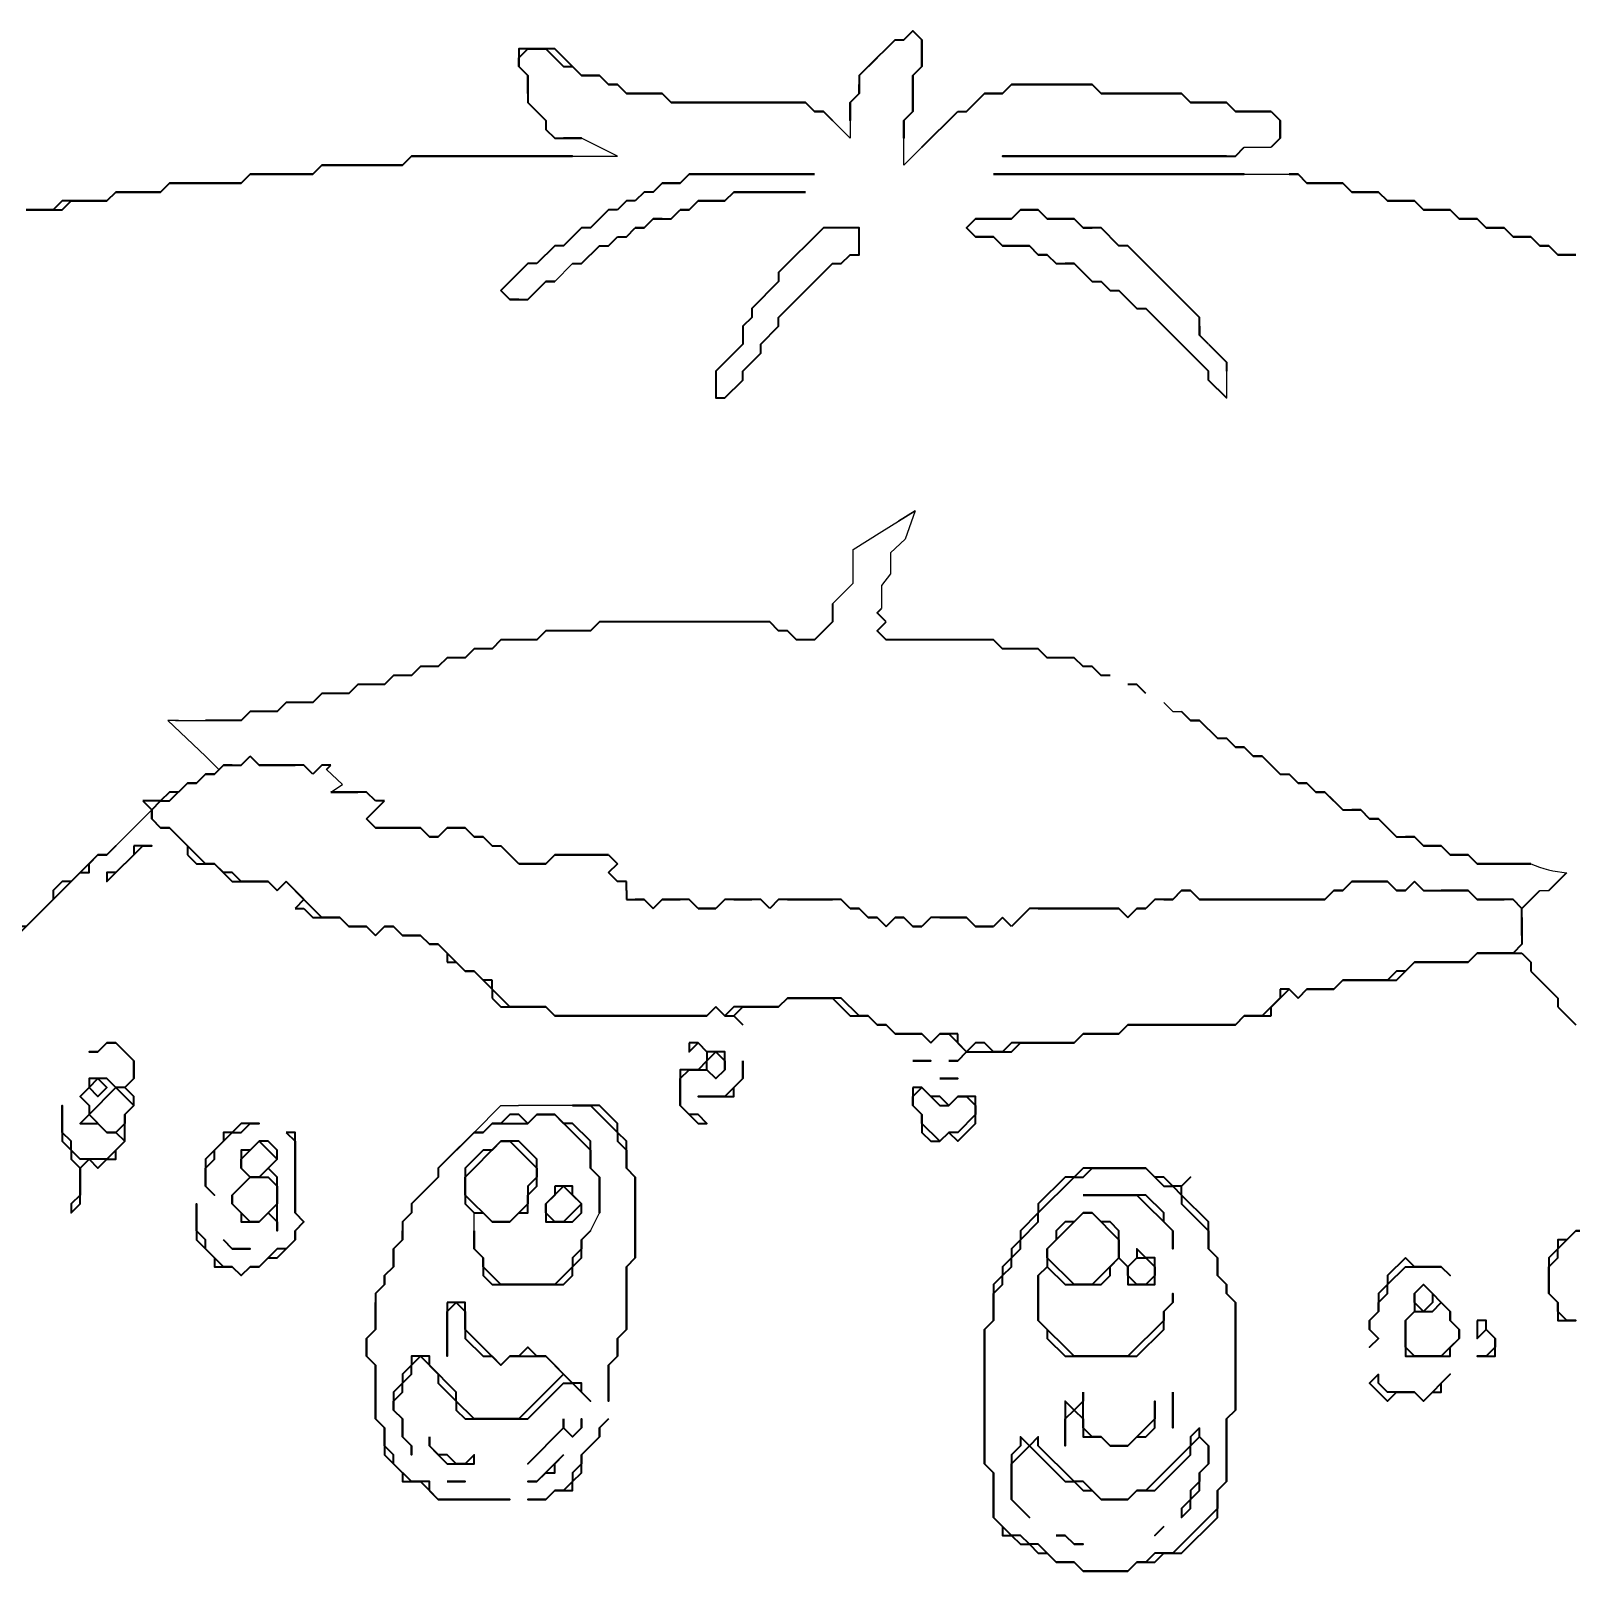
# Model space of a CAD drawing. Header units: millimetres. Extents: x 0.67 to 7.47, y 0.49 to 4.89.
# Drawn here: x 2.757 to 5.146, y 2.501 to 4.89 of the extents above; entities that cross this region are included whole.
import ezdxf

# ---------------------------------------------------------------- set-up
doc = ezdxf.new("R2010")
doc.units = ezdxf.units.MM
doc.layers.add('PDF_幾何圖形', color=7, linetype='Continuous')

msp = doc.modelspace()

# ---------------------------------------------------------------- linework, layer by layer
for p, q in [((4.028, 4.7233), (4.0002, 4.7511)), ((4.028, 4.7511), (4.028, 4.7233)), ((3.6671, 4.6956), (3.6113, 4.7233)), ((4.1113, 4.6817), (4.1113, 4.7233)), ((4.1391, 4.7095), (4.1113, 4.6817)), ((4.6391, 4.7095), (4.6808, 4.7095)), ((3.5974, 4.6956), (3.6671, 4.6956)), ((4.6391, 4.6678), (4.7085, 4.6678)), ((3.5696, 4.5011), (3.5974, 4.5289)), ((4.6113, 4.3622), (4.6113, 4.3206)), ((4.0769, 4.1134), (4.1289, 4.1458)), ((4.1289, 4.1458), (4.1029, 4.1296)), ((4.1289, 4.1458), (4.1133, 4.1015)), ((4.0324, 4.0858), (4.0769, 4.1134)), ((4.0324, 4.0334), (4.0324, 4.0858)), ((4.1133, 4.1015), (4.0903, 4.0805)), ((4.0903, 4.0805), (4.0903, 4.0478)), ((4.0903, 4.0478), (4.0762, 4.0297)), ((4.0002, 4.0011), (4.0324, 4.0334)), ((4.0762, 4.0297), (4.0766, 3.9942)), ((4.5141, 3.8483), (4.5281, 3.8343)), ((4.5281, 3.8343), (4.5419, 3.8345)), ((2.9863, 3.8206), (2.9696, 3.8206)), ((3.028, 3.765), (2.9696, 3.8206)), ((2.9813, 3.8206), (2.9863, 3.8206)), ((2.9863, 3.8206), (3.028, 3.8206)), ((3.028, 3.765), (3.0488, 3.7442)), ((3.2405, 3.7214), (3.2155, 3.7442)), ((3.2224, 3.7095), (3.2405, 3.7214)), ((2.8891, 3.6261), (2.9446, 3.6817)), ((5.0974, 3.5567), (5.1113, 3.5567)), ((3.4446, 3.1817), (3.4863, 3.2233)), ((3.4863, 3.2233), (3.5134, 3.2233)), ((3.5974, 3.2233), (3.5134, 3.2233)), ((3.4446, 3.0289), (3.4446, 3.0567)), ((3.6252, 3.0289), (3.6391, 3.0567))]:
    msp.add_line(p, q)
msp.add_arc((5.1519, 3.7517), 0.1679, 245.9636, 265.5635)
at = {"layer": 'PDF_幾何圖形', "lineweight": 35}
for p, q in [((4.278, 4.8067), (4.2641, 4.7928)), ((4.2641, 4.7928), (4.278, 4.8067)), ((4.403, 4.8067), (4.278, 4.8067)), ((4.278, 4.8067), (4.403, 4.8067)), ((4.4169, 4.7928), (4.403, 4.8067)), ((4.403, 4.8067), (4.4169, 4.7928)), ((4.2085, 4.765), (4.2363, 4.7928)), ((4.2363, 4.7928), (4.2224, 4.7789)), ((4.2641, 4.7928), (4.2363, 4.7928)), ((4.2363, 4.7928), (4.2641, 4.7928)), ((4.5419, 4.7928), (4.4169, 4.7928)), ((4.4169, 4.7928), (4.5419, 4.7928)), ((4.5558, 4.7789), (4.5419, 4.7928)), ((4.5419, 4.7928), (4.5558, 4.7789)), ((4.6113, 4.7789), (4.5558, 4.7789)), ((4.5558, 4.7789), (4.6113, 4.7789)), ((4.6252, 4.765), (4.6113, 4.7789)), ((4.6113, 4.7789), (4.6252, 4.765)), ((4.1391, 4.7095), (4.1946, 4.765)), ((4.1946, 4.765), (4.2085, 4.765)), ((4.6808, 4.765), (4.6252, 4.765)), ((4.6252, 4.765), (4.6808, 4.765)), ((4.6808, 4.765), (4.6946, 4.7511)), ((4.6946, 4.7233), (4.6946, 4.7511)), ((4.6946, 4.7511), (4.6946, 4.7233)), ((4.6946, 4.7233), (4.6808, 4.7095)), ((3.778, 4.6678), (3.7641, 4.6539)), ((3.7641, 4.6539), (3.778, 4.6678)), ((3.778, 4.6678), (3.9724, 4.6678)), ((3.9724, 4.6678), (3.778, 4.6678)), ((4.7224, 4.6678), (4.7085, 4.6678)), ((4.7085, 4.6678), (4.7224, 4.6678)), ((4.7363, 4.6539), (4.7224, 4.6678)), ((4.7224, 4.6678), (4.7363, 4.6539)), ((3.7085, 4.64), (3.6946, 4.6261)), ((3.7224, 4.64), (3.7085, 4.64)), ((3.7363, 4.6539), (3.7224, 4.64)), ((3.7224, 4.64), (3.7363, 4.6539)), ((3.7641, 4.6539), (3.7363, 4.6539)), ((3.7363, 4.6539), (3.7641, 4.6539)), ((3.8335, 4.6261), (3.8474, 4.64)), ((3.8474, 4.64), (3.8335, 4.6261)), ((3.8474, 4.64), (3.9585, 4.64)), ((3.9585, 4.64), (3.8474, 4.64)), ((4.7919, 4.6539), (4.7363, 4.6539)), ((4.7363, 4.6539), (4.7919, 4.6539)), ((4.8058, 4.64), (4.7919, 4.6539)), ((4.7919, 4.6539), (4.8058, 4.64)), ((4.8474, 4.64), (4.8058, 4.64)), ((4.8058, 4.64), (4.8474, 4.64)), ((4.8613, 4.6261), (4.8474, 4.64)), ((4.8474, 4.64), (4.8613, 4.6261)), ((3.653, 4.6122), (3.6252, 4.5845)), ((3.6669, 4.6122), (3.653, 4.6122)), ((3.6808, 4.6261), (3.6669, 4.6122)), ((3.6946, 4.6261), (3.6808, 4.6261)), ((3.7502, 4.5983), (3.7641, 4.6122)), ((3.7641, 4.6122), (3.778, 4.6122)), ((3.778, 4.6122), (3.7641, 4.6122)), ((3.778, 4.6122), (3.7919, 4.6261)), ((3.7919, 4.6261), (3.778, 4.6122)), ((3.7919, 4.6261), (3.8335, 4.6261)), ((3.8335, 4.6261), (3.7919, 4.6261)), ((4.903, 4.6261), (4.8613, 4.6261)), ((4.8613, 4.6261), (4.903, 4.6261)), ((4.9169, 4.6122), (4.903, 4.6261)), ((4.903, 4.6261), (4.9169, 4.6122)), ((4.9585, 4.6122), (4.9169, 4.6122)), ((4.9169, 4.6122), (4.9585, 4.6122)), ((4.9724, 4.5983), (4.9585, 4.6122)), ((4.9585, 4.6122), (4.9724, 4.5983)), ((3.6252, 4.5845), (3.6391, 4.5983)), ((3.7085, 4.5845), (3.7224, 4.5983)), ((3.7224, 4.5983), (3.7085, 4.5845)), ((3.7224, 4.5983), (3.7502, 4.5983)), ((3.7363, 4.5983), (3.7224, 4.5983)), ((5.0002, 4.5983), (4.9724, 4.5983)), ((4.9724, 4.5983), (5.0002, 4.5983)), ((5.0141, 4.5845), (5.0002, 4.5983)), ((5.0002, 4.5983), (5.0141, 4.5845)), ((3.6113, 4.5845), (3.5835, 4.5567)), ((3.5835, 4.5567), (3.5974, 4.5706)), ((3.6252, 4.5845), (3.6113, 4.5845)), ((3.653, 4.5567), (3.6669, 4.5706)), ((3.6669, 4.5706), (3.6808, 4.5706)), ((3.6808, 4.5706), (3.6946, 4.5845)), ((3.6946, 4.5845), (3.7085, 4.5845)), ((3.7085, 4.5845), (3.6946, 4.5845)), ((5.0419, 4.5845), (5.0141, 4.5845)), ((5.0141, 4.5845), (5.0419, 4.5845)), ((5.0558, 4.5706), (5.0419, 4.5845)), ((5.0419, 4.5845), (5.0558, 4.5706)), ((5.0835, 4.5706), (5.0558, 4.5706)), ((5.0558, 4.5706), (5.0835, 4.5706)), ((5.0974, 4.5567), (5.0835, 4.5706)), ((5.0835, 4.5706), (5.0974, 4.5567)), ((3.5696, 4.5567), (3.5419, 4.5289)), ((3.5835, 4.5567), (3.5696, 4.5567)), ((3.6113, 4.5289), (3.6391, 4.5567)), ((3.6391, 4.5567), (3.6252, 4.5428)), ((3.6391, 4.5567), (3.653, 4.5567)), ((5.1113, 4.5567), (5.0974, 4.5567)), ((5.0974, 4.5567), (5.1113, 4.5567)), ((5.1252, 4.5428), (5.1113, 4.5567)), ((5.1113, 4.5567), (5.1252, 4.5428)), ((5.153, 4.5428), (5.1252, 4.5428)), ((5.1252, 4.5428), (5.153, 4.5428)), ((3.528, 4.5289), (3.4863, 4.4872)), ((3.4863, 4.4872), (3.5141, 4.515)), ((3.5419, 4.5289), (3.528, 4.5289)), ((3.5974, 4.5289), (3.6113, 4.5289)), ((3.528, 4.4733), (3.5558, 4.5011)), ((3.5558, 4.5011), (3.5419, 4.4872)), ((3.5558, 4.5011), (3.5696, 4.5011)), ((3.5696, 4.5011), (3.5558, 4.5011)), ((3.4863, 4.4872), (3.5002, 4.4733)), ((3.5002, 4.4733), (3.4863, 4.4872)), ((3.5002, 4.4733), (3.528, 4.4733)), ((3.5141, 4.4733), (3.5002, 4.4733)), ((4.5558, 3.8206), (4.5419, 3.8345)), ((4.5419, 3.8345), (4.5558, 3.8206)), ((4.5696, 3.8206), (4.5558, 3.8206)), ((4.5558, 3.8206), (4.5696, 3.8206)), ((4.5835, 3.8067), (4.5696, 3.8206)), ((4.5696, 3.8206), (4.5974, 3.7928)), ((4.5974, 3.7928), (4.6113, 3.7928)), ((4.6113, 3.7928), (4.6252, 3.7789)), ((4.6252, 3.7789), (4.6113, 3.7928)), ((4.6252, 3.7789), (4.6391, 3.7789)), ((4.6391, 3.7789), (4.6252, 3.7789)), ((4.6391, 3.7789), (4.653, 3.765)), ((4.653, 3.765), (4.6391, 3.7789)), ((3.0419, 3.7372), (3.0558, 3.7511)), ((3.0558, 3.7511), (3.0419, 3.7372)), ((3.0558, 3.7511), (3.0835, 3.7511)), ((3.0696, 3.7511), (3.0558, 3.7511)), ((3.0835, 3.7511), (3.0974, 3.765)), ((3.0974, 3.765), (3.1113, 3.7511)), ((3.1113, 3.7511), (3.0974, 3.765)), ((3.1113, 3.7511), (3.1669, 3.7511)), ((3.1808, 3.7511), (3.1113, 3.7511)), ((3.1946, 3.7372), (3.1808, 3.7511)), ((3.2085, 3.7511), (3.1946, 3.7372)), ((3.2224, 3.7511), (3.2085, 3.7511)), ((3.2155, 3.7442), (3.2224, 3.7511)), ((4.653, 3.765), (4.6669, 3.765)), ((4.6669, 3.765), (4.653, 3.765)), ((4.6669, 3.765), (4.6946, 3.7372)), ((4.6808, 3.7511), (4.6669, 3.765)), ((3.0141, 3.7233), (3.028, 3.7372)), ((3.028, 3.7372), (3.0141, 3.7233)), ((3.028, 3.7372), (3.0419, 3.7372)), ((3.0419, 3.7372), (3.028, 3.7372)), ((4.6946, 3.7372), (4.7085, 3.7372)), ((4.7085, 3.7372), (4.7224, 3.7233)), ((4.7224, 3.7233), (4.7085, 3.7372)), ((2.9724, 3.7095), (2.9585, 3.6956)), ((2.9724, 3.6956), (3.0002, 3.7233)), ((2.9863, 3.7095), (2.9724, 3.7095)), ((3.0002, 3.7233), (2.9863, 3.7095)), ((3.0002, 3.7233), (3.0141, 3.7233)), ((3.0141, 3.7233), (3.0002, 3.7233)), ((3.278, 3.7095), (3.2224, 3.7095)), ((3.2224, 3.7095), (3.2641, 3.7095)), ((3.2919, 3.6956), (3.278, 3.7095)), ((4.7224, 3.7233), (4.7363, 3.7233)), ((4.7363, 3.7233), (4.7224, 3.7233)), ((4.7363, 3.7233), (4.7502, 3.7095)), ((4.7502, 3.7095), (4.7363, 3.7233)), ((4.7502, 3.7095), (4.7641, 3.7095)), ((4.7641, 3.7095), (4.7502, 3.7095)), ((4.7641, 3.7095), (4.7919, 3.6817)), ((4.778, 3.6956), (4.7641, 3.7095)), ((2.9585, 3.6956), (2.9308, 3.6956)), ((2.9308, 3.6956), (2.9446, 3.6817)), ((2.9446, 3.6817), (2.9585, 3.6956)), ((2.9446, 3.6678), (2.9446, 3.6817)), ((2.9446, 3.6817), (2.9446, 3.6678)), ((2.9585, 3.6956), (2.9724, 3.6956)), ((3.278, 3.6678), (3.3058, 3.6956)), ((3.2919, 3.6817), (3.278, 3.6678)), ((3.3058, 3.6956), (3.2919, 3.6956)), ((4.7919, 3.6817), (4.8196, 3.6817)), ((4.8196, 3.6817), (4.8058, 3.6817)), ((4.8196, 3.6817), (4.8335, 3.6678)), ((4.8335, 3.6678), (4.8196, 3.6817)), ((2.9585, 3.6539), (2.9446, 3.6678)), ((2.9446, 3.6678), (2.9585, 3.6539)), ((3.2919, 3.6539), (3.278, 3.6678)), ((3.278, 3.6678), (3.2919, 3.6539)), ((4.8335, 3.6678), (4.8474, 3.6678)), ((4.8474, 3.6678), (4.8335, 3.6678)), ((4.8474, 3.6678), (4.8752, 3.64)), ((4.8613, 3.6539), (4.8474, 3.6678)), ((2.9724, 3.6539), (2.9585, 3.6539)), ((2.9585, 3.6539), (2.9724, 3.6539)), ((3.028, 3.5983), (2.9724, 3.6539)), ((2.9724, 3.6539), (3.0002, 3.6261)), ((3.3613, 3.6539), (3.2919, 3.6539)), ((3.2919, 3.6539), (3.3613, 3.6539)), ((3.3752, 3.64), (3.3613, 3.6539)), ((3.3613, 3.6539), (3.3752, 3.64)), ((3.3891, 3.64), (3.3752, 3.64)), ((3.3752, 3.64), (3.3891, 3.64)), ((3.403, 3.6539), (3.3891, 3.64)), ((3.3891, 3.64), (3.403, 3.6539)), ((3.4308, 3.6539), (3.403, 3.6539)), ((3.403, 3.6539), (3.4308, 3.6539)), ((3.4446, 3.64), (3.4308, 3.6539)), ((3.4308, 3.6539), (3.4446, 3.64)), ((3.4585, 3.64), (3.4446, 3.64)), ((3.4446, 3.64), (3.4585, 3.64)), ((3.4724, 3.6261), (3.4585, 3.64)), ((3.4585, 3.64), (3.4724, 3.6261)), ((4.8752, 3.64), (4.903, 3.64)), ((4.903, 3.64), (4.8891, 3.64)), ((4.903, 3.64), (4.9169, 3.6261)), ((4.9169, 3.6261), (4.903, 3.64)), ((3.0002, 3.6261), (3.0002, 3.6122)), ((3.0002, 3.6122), (3.0141, 3.5983)), ((3.5141, 3.5983), (3.5002, 3.6122)), ((3.5558, 3.5983), (3.5696, 3.6122)), ((3.5696, 3.6122), (3.5558, 3.5983)), ((3.5696, 3.6122), (3.653, 3.6122)), ((3.653, 3.6122), (3.5696, 3.6122)), ((3.653, 3.6122), (3.6669, 3.5983)), ((4.9169, 3.6261), (4.9446, 3.6261)), ((4.9446, 3.6261), (4.9169, 3.6261)), ((4.9446, 3.6261), (4.9585, 3.6122)), ((4.9585, 3.6122), (4.9446, 3.6261)), ((4.9585, 3.6122), (4.9863, 3.6122)), ((4.9863, 3.6122), (4.9585, 3.6122)), ((4.9863, 3.6122), (5.0002, 3.5983)), ((5.0002, 3.5983), (4.9863, 3.6122)), ((3.0141, 3.5983), (3.0419, 3.5983)), ((3.0419, 3.5983), (3.028, 3.5983)), ((3.0558, 3.5845), (3.0419, 3.5983)), ((3.0419, 3.5983), (3.0696, 3.5706)), ((3.0696, 3.5845), (3.0558, 3.5845)), ((3.0835, 3.5706), (3.0696, 3.5845)), ((3.5141, 3.5983), (3.5558, 3.5983)), ((3.5558, 3.5983), (3.5141, 3.5983)), ((3.6669, 3.5983), (3.653, 3.5845)), ((3.653, 3.5845), (3.6669, 3.5983)), ((3.653, 3.5845), (3.6669, 3.5706)), ((3.6669, 3.5706), (3.653, 3.5845)), ((5.0002, 3.5983), (5.0835, 3.5983)), ((5.0835, 3.5983), (5.0002, 3.5983)), ((5.1113, 3.5567), (5.1391, 3.5845)), ((3.0696, 3.5706), (3.1252, 3.5706)), ((3.1252, 3.5706), (3.0835, 3.5706)), ((3.1391, 3.5567), (3.1252, 3.5706)), ((3.1252, 3.5706), (3.1391, 3.5567)), ((3.153, 3.5706), (3.1391, 3.5567)), ((3.1391, 3.5567), (3.153, 3.5706)), ((3.2085, 3.515), (3.153, 3.5706)), ((3.153, 3.5706), (3.1808, 3.5428)), ((3.6808, 3.5706), (3.6669, 3.5706)), ((3.6808, 3.5567), (3.6808, 3.5706)), ((4.7919, 3.5567), (4.8058, 3.5706)), ((4.8058, 3.5706), (4.7919, 3.5567)), ((4.8058, 3.5706), (4.8613, 3.5706)), ((4.8613, 3.5706), (4.8058, 3.5706)), ((4.8613, 3.5706), (4.8752, 3.5567)), ((4.8752, 3.5567), (4.8613, 3.5706)), ((4.8891, 3.5567), (4.903, 3.5706)), ((4.903, 3.5706), (4.8891, 3.5567)), ((4.903, 3.5706), (4.9169, 3.5567)), ((4.9169, 3.5567), (4.903, 3.5706)), ((5.1252, 3.5706), (5.1113, 3.5567)), ((3.1808, 3.5428), (3.1669, 3.5289)), ((3.6808, 3.5567), (3.6808, 3.5428)), ((3.6808, 3.5428), (3.7085, 3.5428)), ((3.7085, 3.5428), (3.6946, 3.5428)), ((3.7085, 3.5428), (3.7224, 3.5289)), ((3.7224, 3.5289), (3.7085, 3.5428)), ((3.7224, 3.5289), (3.7363, 3.5428)), ((3.7363, 3.5428), (3.7224, 3.5289)), ((3.7363, 3.5428), (3.7641, 3.5428)), ((3.778, 3.5428), (3.7363, 3.5428)), ((3.7919, 3.5289), (3.778, 3.5428)), ((3.8335, 3.5428), (3.8196, 3.5289)), ((3.8891, 3.5428), (3.8335, 3.5428)), ((3.8474, 3.5428), (3.8752, 3.5428)), ((3.903, 3.5289), (3.8891, 3.5428)), ((3.9169, 3.5428), (3.903, 3.5289)), ((4.0141, 3.5428), (3.9169, 3.5428)), ((3.9308, 3.5428), (4.0002, 3.5428)), ((4.028, 3.5289), (4.0141, 3.5428)), ((4.5002, 3.5428), (4.4863, 3.5289)), ((4.528, 3.5428), (4.5002, 3.5428)), ((4.5141, 3.5428), (4.528, 3.5428)), ((4.528, 3.5428), (4.5419, 3.5567)), ((4.5419, 3.5567), (4.528, 3.5428)), ((4.5419, 3.5567), (4.5558, 3.5567)), ((4.5558, 3.5567), (4.5419, 3.5567)), ((4.5558, 3.5567), (4.5696, 3.5428)), ((4.5696, 3.5428), (4.5558, 3.5567)), ((4.5696, 3.5428), (4.7641, 3.5428)), ((4.7641, 3.5428), (4.5696, 3.5428)), ((4.7641, 3.5428), (4.778, 3.5567)), ((4.778, 3.5567), (4.7641, 3.5428)), ((4.778, 3.5567), (4.7919, 3.5567)), ((4.7919, 3.5567), (4.778, 3.5567)), ((4.8752, 3.5567), (4.8891, 3.5567)), ((4.8891, 3.5567), (4.8752, 3.5567)), ((4.9169, 3.5567), (4.9863, 3.5567)), ((4.9863, 3.5567), (4.9446, 3.5567)), ((4.9863, 3.5567), (5.0002, 3.5428)), ((5.0002, 3.5428), (4.9863, 3.5567)), ((5.0002, 3.5428), (5.0419, 3.5428)), ((5.0558, 3.5428), (5.0002, 3.5428)), ((5.0696, 3.5289), (5.0558, 3.5428)), ((5.0696, 3.5289), (5.0974, 3.5567)), ((5.0835, 3.5428), (5.0696, 3.5289)), ((3.1669, 3.5289), (3.1808, 3.5289)), ((3.1808, 3.5289), (3.1946, 3.515)), ((3.1946, 3.515), (3.2363, 3.515)), ((3.2363, 3.515), (3.2085, 3.515)), ((3.2502, 3.5011), (3.2363, 3.515)), ((3.2363, 3.515), (3.2502, 3.5011)), ((3.7919, 3.5289), (3.8196, 3.5289)), ((3.8196, 3.5289), (3.7919, 3.5289)), ((4.028, 3.5289), (4.0419, 3.5289)), ((4.0419, 3.5289), (4.028, 3.5289)), ((4.0419, 3.5289), (4.0558, 3.515)), ((4.0558, 3.515), (4.0419, 3.5289)), ((4.0558, 3.515), (4.0696, 3.515)), ((4.0696, 3.515), (4.0558, 3.515)), ((4.0696, 3.515), (4.0835, 3.5011)), ((4.0835, 3.5011), (4.0696, 3.515)), ((4.0835, 3.5011), (4.0974, 3.515)), ((4.0974, 3.515), (4.0835, 3.5011)), ((4.0974, 3.515), (4.1113, 3.515)), ((4.1113, 3.515), (4.0974, 3.515)), ((4.1113, 3.515), (4.1252, 3.5011)), ((4.1252, 3.5011), (4.1113, 3.515)), ((4.153, 3.515), (4.1391, 3.5011)), ((4.2085, 3.515), (4.153, 3.515)), ((4.1669, 3.515), (4.2085, 3.515)), ((4.2085, 3.515), (4.2224, 3.5011)), ((4.2224, 3.5011), (4.2085, 3.515)), ((4.2641, 3.515), (4.2502, 3.5011)), ((4.278, 3.5011), (4.2641, 3.515)), ((4.3058, 3.5289), (4.278, 3.5011)), ((4.4446, 3.5289), (4.3058, 3.5289)), ((4.3196, 3.5289), (4.4446, 3.5289)), ((4.4446, 3.5289), (4.4585, 3.515)), ((4.4585, 3.515), (4.4446, 3.5289)), ((4.4585, 3.515), (4.4724, 3.5289)), ((4.4724, 3.5289), (4.4585, 3.515)), ((4.4724, 3.5289), (4.4863, 3.5289)), ((4.4863, 3.5289), (4.4724, 3.5289)), ((5.0696, 3.4872), (5.0696, 3.5289)), ((5.0696, 3.515), (5.0696, 3.4733)), ((3.278, 3.5011), (3.2502, 3.5011)), ((3.2502, 3.5011), (3.278, 3.5011)), ((3.2919, 3.4872), (3.278, 3.5011)), ((3.278, 3.5011), (3.2919, 3.4872)), ((3.3058, 3.5011), (3.2919, 3.4872)), ((3.2919, 3.4872), (3.3058, 3.5011)), ((3.3196, 3.5011), (3.3058, 3.5011)), ((3.3058, 3.5011), (3.3196, 3.5011)), ((3.3335, 3.4872), (3.3196, 3.5011)), ((3.3196, 3.5011), (3.3335, 3.4872)), ((4.1252, 3.5011), (4.1391, 3.5011)), ((4.1391, 3.5011), (4.1252, 3.5011)), ((4.2224, 3.5011), (4.2502, 3.5011)), ((4.2502, 3.5011), (4.2224, 3.5011)), ((3.3613, 3.4872), (3.3335, 3.4872)), ((3.3335, 3.4872), (3.3613, 3.4872)), ((3.3752, 3.4733), (3.3613, 3.4872)), ((3.3613, 3.4872), (3.3752, 3.4733)), ((3.3891, 3.4733), (3.3752, 3.4733)), ((3.3752, 3.4733), (3.3891, 3.4733)), ((3.4308, 3.4317), (3.3891, 3.4733)), ((3.3891, 3.4733), (3.403, 3.4595)), ((5.0696, 3.4733), (5.0558, 3.4595)), ((3.403, 3.4595), (3.403, 3.4456)), ((3.403, 3.4456), (3.4169, 3.4456)), ((3.4169, 3.4456), (3.4308, 3.4317)), ((4.8752, 3.4178), (4.903, 3.4456)), ((4.903, 3.4456), (4.8891, 3.4317)), ((4.9863, 3.4456), (4.903, 3.4456)), ((4.903, 3.4456), (4.9863, 3.4456)), ((5.0002, 3.4595), (4.9863, 3.4456)), ((4.9863, 3.4456), (5.0002, 3.4595)), ((5.0558, 3.4595), (5.0002, 3.4595)), ((5.0002, 3.4595), (5.0696, 3.4595)), ((5.0696, 3.4595), (5.0835, 3.4456)), ((5.0835, 3.4456), (5.0835, 3.4317)), ((3.4446, 3.4317), (3.4308, 3.4317)), ((3.4308, 3.4317), (3.4446, 3.4317)), ((3.4585, 3.4178), (3.4446, 3.4317)), ((3.4446, 3.4317), (3.4724, 3.4039)), ((3.4724, 3.4178), (3.4585, 3.4178)), ((3.4724, 3.4039), (3.4724, 3.4178)), ((4.7919, 3.4178), (4.778, 3.4039)), ((4.778, 3.4039), (4.7919, 3.4178)), ((4.8613, 3.4178), (4.7919, 3.4178)), ((4.7919, 3.4178), (4.8752, 3.4178)), ((4.8752, 3.4317), (4.8613, 3.4178)), ((4.8891, 3.4317), (4.8752, 3.4317)), ((5.0835, 3.4317), (5.1252, 3.39)), ((5.1252, 3.39), (5.0974, 3.4178)), ((3.5002, 3.3761), (3.4724, 3.4039)), ((3.4724, 3.4039), (3.4724, 3.39)), ((4.6808, 3.3761), (4.7085, 3.4039)), ((4.7085, 3.4039), (4.6946, 3.4039)), ((4.6946, 3.4039), (4.6946, 3.39)), ((4.7224, 3.39), (4.7085, 3.4039)), ((4.7085, 3.4039), (4.7224, 3.39)), ((4.7363, 3.4039), (4.7224, 3.39)), ((4.7224, 3.39), (4.7363, 3.4039)), ((4.778, 3.4039), (4.7363, 3.4039)), ((4.7363, 3.4039), (4.778, 3.4039)), ((3.4724, 3.39), (3.4863, 3.3761)), ((3.4863, 3.3761), (3.5558, 3.3761)), ((3.5558, 3.3761), (3.5002, 3.3761)), ((3.5696, 3.3622), (3.5558, 3.3761)), ((3.5558, 3.3761), (3.5696, 3.3622)), ((3.8196, 3.3761), (3.8058, 3.3622)), ((3.8058, 3.3622), (3.8196, 3.3761)), ((3.8335, 3.3622), (3.8196, 3.3761)), ((3.8196, 3.3761), (3.8335, 3.3622)), ((3.8474, 3.3761), (3.8335, 3.3622)), ((3.9169, 3.3761), (3.8474, 3.3761)), ((3.8474, 3.3622), (3.8613, 3.3761)), ((3.8613, 3.3761), (3.9169, 3.3761)), ((3.9308, 3.39), (3.9169, 3.3761)), ((3.9169, 3.3761), (3.9308, 3.39)), ((4.0141, 3.39), (3.9308, 3.39)), ((3.9308, 3.39), (4.0002, 3.39)), ((4.0002, 3.39), (4.028, 3.3622)), ((4.0419, 3.3622), (4.0141, 3.39)), ((4.6946, 3.39), (4.6669, 3.3622)), ((4.6808, 3.3622), (4.6808, 3.3761)), ((5.1252, 3.39), (5.1252, 3.3761)), ((5.1252, 3.3761), (5.153, 3.3483)), ((3.8058, 3.3622), (3.5696, 3.3622)), ((3.5696, 3.3622), (3.8058, 3.3622)), ((3.8335, 3.3622), (3.8474, 3.3622)), ((3.8474, 3.3622), (3.8613, 3.3483)), ((3.8613, 3.3483), (3.8474, 3.3622)), ((4.028, 3.3622), (4.0558, 3.3622)), ((4.0558, 3.3622), (4.0419, 3.3622)), ((4.0696, 3.3483), (4.0558, 3.3622)), ((4.0558, 3.3622), (4.0696, 3.3483)), ((4.0835, 3.3483), (4.0696, 3.3483)), ((4.0696, 3.3483), (4.0835, 3.3483)), ((4.0974, 3.3345), (4.0835, 3.3483)), ((4.0835, 3.3483), (4.0974, 3.3345)), ((4.4585, 3.3483), (4.4446, 3.3345)), ((4.4446, 3.3345), (4.4585, 3.3483)), ((4.6252, 3.3483), (4.4585, 3.3483)), ((4.4585, 3.3483), (4.6252, 3.3483)), ((4.6391, 3.3622), (4.6252, 3.3483)), ((4.6252, 3.3483), (4.6391, 3.3622)), ((4.6669, 3.3622), (4.6391, 3.3622)), ((4.6391, 3.3622), (4.6808, 3.3622)), ((4.1391, 3.3345), (4.0974, 3.3345)), ((4.0974, 3.3345), (4.1391, 3.3345)), ((4.153, 3.3206), (4.1391, 3.3345)), ((4.1391, 3.3345), (4.153, 3.3206)), ((4.1669, 3.3345), (4.153, 3.3206)), ((4.153, 3.3206), (4.1669, 3.3345)), ((4.1946, 3.3345), (4.1669, 3.3345)), ((4.1669, 3.3345), (4.1808, 3.3345)), ((4.1808, 3.3345), (4.2085, 3.3067)), ((4.1946, 3.3206), (4.1946, 3.3345)), ((4.2085, 3.3067), (4.1946, 3.3206)), ((4.2224, 3.3206), (4.2085, 3.3067)), ((4.2363, 3.3206), (4.2224, 3.3206)), ((4.2502, 3.3067), (4.2363, 3.3206)), ((4.278, 3.3206), (4.2641, 3.3067)), ((4.3752, 3.3206), (4.278, 3.3206)), ((4.278, 3.3067), (4.2919, 3.3206)), ((4.2919, 3.3206), (4.3752, 3.3206)), ((4.3891, 3.3345), (4.3752, 3.3206)), ((4.3752, 3.3206), (4.3891, 3.3345)), ((4.4446, 3.3345), (4.3891, 3.3345)), ((4.3891, 3.3345), (4.4446, 3.3345)), ((4.2085, 3.3067), (4.1946, 3.2928)), ((4.1946, 3.2928), (4.2085, 3.3067)), ((4.2085, 3.3067), (4.278, 3.3067)), ((4.2641, 3.3067), (4.2502, 3.3067)), ((4.1946, 3.2928), (4.1808, 3.2928)), ((4.1808, 3.2928), (4.1946, 3.2928))]:
    msp.add_line(p, q, dxfattribs=at)
for points in [[(4.0558, 4.8345), (4.0974, 4.8761), (4.1113, 4.8761), (4.1252, 4.89), (4.1391, 4.8761), (4.1391, 4.8345), (4.1252, 4.8206), (4.1252, 4.765), (4.1113, 4.7511), (4.1113, 4.7233), (4.1113, 4.7511), (4.1252, 4.765), (4.1252, 4.8206), (4.1391, 4.8345), (4.1391, 4.8761)], [(3.528, 4.7928), (3.528, 4.8206), (3.5141, 4.8345), (3.5141, 4.8483), (3.528, 4.8622), (3.5558, 4.8622), (3.5835, 4.8345), (3.5974, 4.8345), (3.6113, 4.8206), (3.6391, 4.8206), (3.653, 4.8067), (3.6669, 4.8067), (3.6808, 4.7928), (3.7363, 4.7928), (3.7502, 4.7789), (3.9585, 4.7789), (3.9724, 4.765), (3.9863, 4.765), (4.0002, 4.7511), (3.9863, 4.765), (3.9724, 4.765), (3.9585, 4.7789), (3.7502, 4.7789), (3.7363, 4.7928), (3.6808, 4.7928), (3.6669, 4.8067), (3.653, 4.8067), (3.6391, 4.8206), (3.6113, 4.8206), (3.5696, 4.8622), (3.5141, 4.8622), (3.5141, 4.8345), (3.528, 4.8206), (3.528, 4.7789), (3.5558, 4.7511), (3.5558, 4.7372), (3.5696, 4.7233), (3.6113, 4.7233), (3.5835, 4.7233)], [(4.0696, 4.8483), (4.0419, 4.8206), (4.0419, 4.7928), (4.028, 4.7789), (4.028, 4.7511), (4.028, 4.7789), (4.0419, 4.7928), (4.0419, 4.8067)], [(4.6113, 4.6956), (4.2641, 4.6956), (4.6252, 4.6956), (4.6391, 4.7095)], [(2.7502, 4.6122), (2.8058, 4.6122), (2.8196, 4.6261), (2.8752, 4.6261), (2.8891, 4.64), (2.9585, 4.64), (2.9724, 4.6539), (3.0835, 4.6539), (3.0974, 4.6678), (3.1946, 4.6678), (3.2085, 4.6817), (3.3335, 4.6817), (3.3474, 4.6956), (3.5974, 4.6956), (3.3474, 4.6956), (3.3335, 4.6817), (3.2085, 4.6817), (3.1946, 4.6678), (3.0974, 4.6678), (3.0835, 4.6539), (2.9724, 4.6539), (2.9585, 4.64), (2.8891, 4.64), (2.8752, 4.6261), (2.8058, 4.6261), (2.7919, 4.6122), (2.7502, 4.6122)], [(4.2502, 4.6678), (4.6391, 4.6678), (4.2502, 4.6678)], [(4.3335, 4.5428), (4.3196, 4.5428), (4.3058, 4.5567), (4.2641, 4.5567), (4.2502, 4.5706), (4.2224, 4.5706), (4.2085, 4.5845), (4.2224, 4.5983), (4.278, 4.5983), (4.2919, 4.6122), (4.3196, 4.6122), (4.3335, 4.5983), (4.3752, 4.5983), (4.3891, 4.5845), (4.403, 4.5845)], [(4.5835, 4.4039), (4.5696, 4.4178), (4.5696, 4.4456), (4.4585, 4.5567), (4.4446, 4.5567), (4.4169, 4.5845), (4.3891, 4.5845), (4.3752, 4.5983), (4.3335, 4.5983), (4.3196, 4.6122), (4.2919, 4.6122), (4.278, 4.5983), (4.2224, 4.5983)], [(4.2224, 4.5706), (4.2502, 4.5706), (4.2641, 4.5567), (4.3058, 4.5567), (4.3196, 4.5428), (4.3335, 4.5428), (4.3474, 4.5289), (4.3752, 4.5289), (4.403, 4.5011), (4.4169, 4.5011), (4.4308, 4.4872), (4.4446, 4.4872), (4.4724, 4.4595), (4.4863, 4.4595), (4.5696, 4.3761)], [(4.3891, 4.515), (4.3752, 4.5289), (4.3613, 4.5289)], [(4.5696, 4.4317), (4.5696, 4.4178)], [(4.5835, 4.4039), (4.6113, 4.3761), (4.6113, 4.3622)], [(4.5835, 4.3483), (4.6113, 4.3206), (4.5835, 4.3483), (4.5835, 4.3622), (4.5558, 4.39)], [(4.6113, 4.3761), (4.5974, 4.39)], [(4.0002, 4.0011), (4.0002, 3.9733), (3.9724, 3.9456), (3.9446, 3.9456), (3.9308, 3.9595), (3.9169, 3.9595), (3.903, 3.9733)], [(4.0835, 3.9733), (4.0696, 3.9872), (4.0766, 3.9942)], [(3.903, 3.9733), (3.6391, 3.9733), (3.6252, 3.9595), (3.5558, 3.9595), (3.5419, 3.9456), (3.4863, 3.9456), (3.4724, 3.9317), (3.4446, 3.9317), (3.4308, 3.9178), (3.403, 3.9178)], [(4.4308, 3.89), (4.4169, 3.89), (4.403, 3.9039), (4.3891, 3.9039), (4.3752, 3.9178), (4.3335, 3.9178), (4.3196, 3.9317), (4.2641, 3.9317), (4.2502, 3.9456), (4.0835, 3.9456), (4.0696, 3.9595), (4.0835, 3.9733)], [(3.403, 3.9178), (3.3891, 3.9039), (3.3613, 3.9039), (3.3474, 3.89), (3.3196, 3.89), (3.3058, 3.8761), (3.2641, 3.8761), (3.2502, 3.8622), (3.2085, 3.8622)], [(4.4863, 3.8622), (4.4724, 3.8761), (4.4585, 3.8761)], [(3.2085, 3.8622), (3.1946, 3.8483), (3.153, 3.8483), (3.1391, 3.8345), (3.0974, 3.8345)], [(3.0974, 3.8345), (3.0835, 3.8206), (3.028, 3.8206)], [(3.4724, 3.6261), (3.4863, 3.6261), (3.5002, 3.6122)], [(4.1252, 3.2928), (4.153, 3.2928), (4.1252, 3.2928)], [(4.1669, 3.265), (4.1946, 3.265), (4.1669, 3.265)], [(3.403, 3.14), (3.4446, 3.1817), (3.4585, 3.1817), (3.4724, 3.1956), (3.528, 3.1956), (3.5419, 3.2095), (3.5696, 3.2095), (3.6252, 3.1539), (3.6252, 3.1261), (3.6391, 3.1122), (3.6391, 3.0567), (3.6391, 3.1122), (3.6252, 3.1261), (3.6252, 3.1678), (3.5974, 3.1956), (3.5835, 3.1956), (3.5696, 3.2095), (3.5419, 3.2095), (3.528, 3.1956), (3.5141, 3.2095), (3.5002, 3.2095), (3.4863, 3.1956), (3.4724, 3.1956), (3.4585, 3.1817), (3.4446, 3.1817), (3.3891, 3.1261), (3.3891, 3.1122), (3.3474, 3.0706), (3.3474, 3.0567), (3.3335, 3.0428), (3.3335, 3.015), (3.3196, 3.0011), (3.3196, 2.9733), (3.3058, 2.9595), (3.3058, 2.9456), (3.2919, 2.9317), (3.2919, 2.8761), (3.278, 2.8622), (3.278, 2.8345), (3.2919, 2.8206), (3.2919, 2.7372), (3.3058, 2.7233), (3.3058, 2.6817), (3.3335, 2.6539), (3.3335, 2.64), (3.3613, 2.64), (3.3891, 2.6122), (3.5002, 2.6122), (3.3891, 2.6122), (3.3752, 2.6261), (3.3752, 2.64), (3.3474, 2.64), (3.3196, 2.6678), (3.3196, 2.6817), (3.3058, 2.6956), (3.3058, 2.7233), (3.2919, 2.7372), (3.2919, 2.8206), (3.278, 2.8345), (3.278, 2.8622), (3.2919, 2.8761), (3.2919, 2.9178)], [(3.3058, 2.9456), (3.3058, 2.9595), (3.3196, 2.9733), (3.3196, 3.0011), (3.3335, 3.015), (3.3335, 3.0289)], [(4.528, 2.7789), (4.528, 2.7233), (4.528, 2.7789)], [(3.403, 2.64), (3.4308, 2.64), (3.403, 2.64)], [(4.5141, 2.5706), (4.5002, 2.5567), (4.5141, 2.5706)]]:
    msp.add_lwpolyline(points, dxfattribs=at)
for points in [[(3.9863, 4.5845), (3.9169, 4.515), (3.9169, 4.5011), (3.8752, 4.4595), (3.8752, 4.4456), (3.8613, 4.4317), (3.8613, 4.4039), (3.8196, 4.3622), (3.8196, 4.3206), (3.8335, 4.3206), (3.8613, 4.3483), (3.8613, 4.3622), (3.8891, 4.39), (3.8891, 4.4039), (3.9169, 4.4317), (3.9169, 4.4456), (4.0002, 4.5289), (4.0141, 4.5289), (4.028, 4.5428), (4.0419, 4.5428), (4.0419, 4.5845)], [(2.8891, 3.6261), (2.8752, 3.6122), (2.8613, 3.6122), (2.8196, 3.5706), (2.8058, 3.5706), (2.7919, 3.5567), (2.7919, 3.5428), (2.7502, 3.5011), (2.7363, 3.5011), (2.6946, 3.4595), (2.7085, 3.4733), (2.7224, 3.4733), (2.8335, 3.5845), (2.8474, 3.5845), (2.8474, 3.5983), (2.8613, 3.6122), (2.8752, 3.6122)], [(2.9169, 3.6261), (2.9169, 3.6122), (2.8891, 3.5845), (2.8752, 3.5845), (2.8752, 3.5706), (2.9308, 3.6261), (2.9446, 3.6261)], [(2.8752, 3.3206), (2.8613, 3.3067), (2.8474, 3.3067), (2.8613, 3.3067), (2.8752, 3.3206), (2.8891, 3.3206), (2.9169, 3.2928), (2.9169, 3.265), (2.903, 3.2511), (2.8891, 3.2511), (2.8752, 3.265), (2.8474, 3.265), (2.8474, 3.2511), (2.8335, 3.2372), (2.8474, 3.2233), (2.8474, 3.2095), (2.8335, 3.1956), (2.8613, 3.1956), (2.8752, 3.1817), (2.8891, 3.1817), (2.903, 3.1678), (2.8752, 3.14), (2.8335, 3.14), (2.8196, 3.1539), (2.8196, 3.1678), (2.8058, 3.1817), (2.8058, 3.2233), (2.8058, 3.1678), (2.8196, 3.1539), (2.8196, 3.14), (2.8335, 3.1261), (2.8335, 3.0845), (2.8196, 3.0706), (2.8196, 3.0567), (2.8335, 3.0706), (2.8335, 3.1261), (2.8474, 3.14), (2.8613, 3.1261), (2.8752, 3.14), (2.8891, 3.14), (2.8891, 3.1539), (2.903, 3.1678), (2.903, 3.2095), (2.9169, 3.2233), (2.9169, 3.2372), (2.903, 3.2511), (2.9169, 3.265), (2.9169, 3.2928), (2.8891, 3.3206)], [(3.778, 3.3206), (3.778, 3.3067), (3.7919, 3.3206), (3.8058, 3.3067), (3.8058, 3.2928), (3.7919, 3.2789), (3.7641, 3.2789), (3.7641, 3.2233), (3.7919, 3.1956), (3.8058, 3.1956), (3.7919, 3.2095), (3.778, 3.2095), (3.7641, 3.2233), (3.7641, 3.265), (3.778, 3.2789), (3.8058, 3.2789), (3.8196, 3.265), (3.8335, 3.2789), (3.8335, 3.3067), (3.8058, 3.3067), (3.7919, 3.3206)], [(3.8058, 3.2928), (3.8196, 3.3067), (3.8335, 3.2928), (3.8335, 3.2789), (3.8196, 3.265), (3.8058, 3.2789)], [(3.8613, 3.2928), (3.8613, 3.265), (3.8335, 3.2372), (3.7919, 3.2372), (3.8474, 3.2372), (3.8474, 3.2511), (3.8613, 3.265)], [(2.8474, 3.2511), (2.8613, 3.265), (2.8752, 3.2511), (2.8613, 3.2372)], [(2.8891, 3.2511), (2.9169, 3.2233), (2.903, 3.2095), (2.903, 3.1956), (2.8891, 3.1817), (2.8752, 3.1817), (2.8474, 3.2095)], [(4.1252, 3.2372), (4.1391, 3.2511), (4.1669, 3.2233), (4.1808, 3.2233), (4.1946, 3.2372), (4.2085, 3.2372), (4.2224, 3.2233), (4.2224, 3.2095), (4.1946, 3.1817), (4.1808, 3.1817), (4.1669, 3.1678), (4.1391, 3.1956), (4.1391, 3.2095), (4.1252, 3.2233)], [(4.1252, 3.2511), (4.1252, 3.2233), (4.1391, 3.2095), (4.1391, 3.1817), (4.153, 3.1678), (4.1669, 3.1678), (4.1808, 3.1817), (4.1946, 3.1678), (4.2224, 3.1956), (4.2224, 3.2372), (4.1946, 3.2372), (4.1808, 3.2233), (4.1669, 3.2372), (4.153, 3.2372), (4.1391, 3.2511)], [(3.5974, 3.2233), (3.6252, 3.2233), (3.6669, 3.1817), (3.6669, 3.1678), (3.6808, 3.1539), (3.6808, 3.1261), (3.6946, 3.1122), (3.6946, 2.9872), (3.6808, 2.9733), (3.6808, 2.8761), (3.6669, 2.8622), (3.6669, 2.8345), (3.653, 2.8206), (3.653, 2.765), (3.653, 2.8206), (3.6669, 2.8345), (3.6669, 2.8622), (3.6808, 2.8761), (3.6808, 2.9733), (3.6946, 2.9872), (3.6946, 3.1122), (3.6808, 3.1261), (3.6808, 3.1678), (3.6669, 3.1817), (3.6669, 3.1956), (3.6391, 3.2233)], [(3.153, 3.1817), (3.1669, 3.1678), (3.1669, 3.0567), (3.1808, 3.0428), (3.1669, 3.0289), (3.1669, 3.015), (3.153, 3.0011), (3.1391, 3.0011), (3.1113, 2.9733), (3.0974, 2.9733), (3.0835, 2.9595), (3.0696, 2.9733), (3.0558, 2.9733), (3.028, 3.0011), (3.028, 3.015), (3.0141, 3.0289), (3.0141, 3.0706), (3.0141, 3.015), (3.0419, 2.9872), (3.0419, 2.9733), (3.0696, 2.9733), (3.0835, 2.9595), (3.0974, 2.9733), (3.1113, 2.9733), (3.1252, 2.9872), (3.1391, 2.9872), (3.1669, 3.015), (3.1669, 3.0289), (3.1808, 3.0428), (3.1669, 3.0567), (3.1669, 3.1817)], [(3.0835, 3.1956), (3.0696, 3.1817), (3.0558, 3.1817), (3.0558, 3.1678), (3.028, 3.14), (3.028, 3.0983), (3.0419, 3.0845), (3.028, 3.0983), (3.028, 3.1261), (3.0419, 3.14), (3.0419, 3.1539), (3.0696, 3.1817), (3.0835, 3.1817), (3.0974, 3.1956), (3.1113, 3.1956)], [(3.1113, 3.1678), (3.0974, 3.1539), (3.0835, 3.1539), (3.0835, 3.1261), (3.0974, 3.1122), (3.0696, 3.0845), (3.0696, 3.0706), (3.0835, 3.0567), (3.0835, 3.0428), (3.1113, 3.0428), (3.1252, 3.0567), (3.1391, 3.0428), (3.1391, 3.0289), (3.1391, 3.1122), (3.1252, 3.1261), (3.1391, 3.14), (3.1391, 3.1539), (3.1252, 3.1678)], [(3.1113, 3.1678), (3.1391, 3.14), (3.1113, 3.1122), (3.0974, 3.1122), (3.0835, 3.1261), (3.0835, 3.14)], [(3.4863, 3.1678), (3.5002, 3.1678), (3.5419, 3.1261), (3.5419, 3.1122), (3.528, 3.0983), (3.528, 3.0706), (3.5002, 3.0428), (3.4724, 3.0428), (3.4308, 3.0845), (3.4308, 3.1122)], [(3.4863, 3.1678), (3.4724, 3.1539), (3.4585, 3.1539), (3.4308, 3.1261), (3.4308, 3.0706), (3.4446, 3.0567), (3.4585, 3.0567), (3.4724, 3.0428), (3.5002, 3.0428), (3.5141, 3.0567), (3.528, 3.0567), (3.528, 3.0845), (3.5419, 3.0983), (3.5419, 3.14), (3.5141, 3.1678)], [(3.0974, 3.1122), (3.1252, 3.1122), (3.1391, 3.0983), (3.1391, 3.0706), (3.1113, 3.0428), (3.0974, 3.0428), (3.0696, 3.0706), (3.0696, 3.0845)], [(4.3891, 3.1122), (4.403, 3.1261), (4.4863, 3.1261), (4.5141, 3.0983), (4.528, 3.0983), (4.5419, 3.0845), (4.5419, 3.0706), (4.5835, 3.0289), (4.5835, 3.0011), (4.5974, 2.9872), (4.5974, 2.9595), (4.6113, 2.9456), (4.6113, 2.9317), (4.6252, 2.9178), (4.6252, 2.7511), (4.6113, 2.7372), (4.6113, 2.64), (4.5974, 2.6261), (4.5974, 2.5983), (4.528, 2.5289), (4.5002, 2.5289), (4.4863, 2.515), (4.4724, 2.515), (4.4585, 2.5011), (4.3891, 2.5011), (4.3752, 2.515), (4.3474, 2.515), (4.3196, 2.5428), (4.3058, 2.5428), (4.2919, 2.5567), (4.278, 2.5567), (4.2502, 2.5845), (4.2502, 2.6539), (4.2363, 2.6678), (4.2363, 2.8761), (4.2502, 2.89), (4.2502, 2.9317), (4.2641, 2.9456), (4.2641, 2.9595), (4.278, 2.9733), (4.278, 2.9872), (4.2919, 3.0011), (4.2919, 3.015), (4.3196, 3.0428), (4.3196, 3.0567), (4.3752, 3.1122)], [(4.3891, 3.1261), (4.3752, 3.1122), (4.3613, 3.1122), (4.3196, 3.0706), (4.3196, 3.0567), (4.2919, 3.0289), (4.2919, 3.015), (4.278, 3.0011), (4.278, 2.9872), (4.2641, 2.9733), (4.2641, 2.9595), (4.2502, 2.9456), (4.2502, 2.89), (4.2363, 2.8761), (4.2363, 2.6678), (4.2502, 2.6539), (4.2502, 2.5845), (4.2641, 2.5706), (4.2641, 2.5567), (4.278, 2.5567), (4.2919, 2.5428), (4.3058, 2.5428), (4.3196, 2.5289), (4.3335, 2.5289), (4.3474, 2.515), (4.3752, 2.515), (4.3891, 2.5011), (4.4585, 2.5011), (4.4724, 2.515), (4.5002, 2.515), (4.5141, 2.5289), (4.5419, 2.5289), (4.5974, 2.5845), (4.5974, 2.6261), (4.6113, 2.64), (4.6113, 2.7372), (4.6252, 2.7511), (4.6252, 2.9178), (4.6113, 2.9317), (4.6113, 2.9456), (4.5974, 2.9595), (4.5974, 2.9872), (4.5835, 3.0011), (4.5835, 3.0428), (4.5419, 3.0845), (4.5419, 3.0983), (4.5558, 3.1122), (4.5419, 3.0983), (4.528, 3.0983), (4.5141, 3.1122), (4.5002, 3.1122), (4.4863, 3.1261)], [(3.5835, 3.0983), (3.6113, 3.0706), (3.5835, 3.0428), (3.5696, 3.0428), (3.5558, 3.0567), (3.5558, 3.0706)], [(3.5696, 3.0983), (3.5696, 3.0845), (3.5558, 3.0706), (3.5558, 3.0428), (3.5974, 3.0428), (3.6113, 3.0567), (3.6113, 3.0706), (3.5974, 3.0845), (3.5974, 3.0983)], [(4.3891, 3.0845), (4.4724, 3.0845), (4.528, 3.0289), (4.528, 3.0011), (4.528, 3.0289), (4.5141, 3.0428), (4.5141, 3.0567), (4.4863, 3.0845)], [(4.3891, 3.0567), (4.3752, 3.0428), (4.3613, 3.0428), (4.3474, 3.0289), (4.3474, 3.015), (4.3335, 3.0011), (4.3335, 2.9733), (4.3196, 2.9595), (4.3196, 2.89), (4.3335, 2.8761), (4.3335, 2.8622), (4.3613, 2.8345), (4.4724, 2.8345), (4.5141, 2.8761), (4.5141, 2.9039), (4.528, 2.9178), (4.528, 2.9317), (4.528, 2.9178), (4.5141, 2.9039), (4.5141, 2.89), (4.4585, 2.8345), (4.3752, 2.8345), (4.3196, 2.89), (4.3196, 2.9595), (4.3335, 2.9733), (4.3613, 2.9456), (4.4169, 2.9456), (4.4308, 2.9595), (4.4308, 2.9733), (4.4446, 2.9872), (4.4585, 2.9733), (4.4585, 2.9456), (4.5002, 2.9456), (4.5002, 2.9872), (4.4863, 2.9872), (4.4724, 3.0011), (4.4724, 2.9872), (4.4585, 2.9733), (4.4446, 2.9872), (4.4446, 3.0289), (4.4308, 3.0428), (4.4169, 3.0428), (4.403, 3.0567)], [(4.3891, 3.0567), (4.403, 3.0567), (4.4446, 3.015), (4.4446, 2.9872), (4.403, 2.9456), (4.3752, 2.9456), (4.3335, 2.9872), (4.3335, 3.0011)], [(3.0558, 3.015), (3.0696, 3.0011), (3.0974, 3.0011), (3.0696, 3.0011)], [(3.4446, 3.0289), (3.4446, 3.0011), (3.4585, 2.9872), (3.4585, 2.9595), (3.4724, 2.9456), (3.5835, 2.9456), (3.5974, 2.9595), (3.5974, 2.9733), (3.6113, 2.9872), (3.6113, 3.015), (3.6252, 3.0289), (3.6113, 3.015), (3.6113, 3.0011), (3.5974, 2.9872), (3.5974, 2.9733), (3.5696, 2.9456), (3.4863, 2.9456), (3.4585, 2.9733), (3.4585, 2.9872), (3.4446, 3.0011)], [(5.153, 3.0289), (5.1391, 3.015), (5.1252, 3.015), (5.1252, 3.0011), (5.1113, 2.9872), (5.1113, 2.9317), (5.1252, 2.9178), (5.1252, 2.89), (5.153, 2.89), (5.1391, 2.89), (5.1252, 2.9039), (5.1252, 2.9178), (5.1113, 2.9317), (5.1113, 2.9733), (5.1252, 2.9872), (5.1252, 3.0011), (5.153, 3.0289), (5.1946, 3.0289)], [(4.4585, 2.9733), (4.4724, 2.9872), (4.4863, 2.9872), (4.5002, 2.9733), (4.5002, 2.9595), (4.4863, 2.9456), (4.4724, 2.9456), (4.4585, 2.9595)], [(4.8891, 2.9872), (4.8613, 2.9595), (4.8613, 2.9456), (4.8474, 2.9317), (4.8474, 2.9039), (4.8335, 2.89), (4.8335, 2.8761), (4.8474, 2.8622), (4.8335, 2.8483), (4.8474, 2.8622), (4.8335, 2.8761), (4.8335, 2.89), (4.8474, 2.9039), (4.8474, 2.9178), (4.8613, 2.9317), (4.8613, 2.9456), (4.8891, 2.9733), (4.9446, 2.9733), (4.9585, 2.9595), (4.9446, 2.9733), (4.903, 2.9733)], [(4.9169, 2.9456), (4.903, 2.9317), (4.903, 2.9039), (4.8891, 2.89), (4.8891, 2.8345), (4.9585, 2.8345), (4.9585, 2.8483), (4.9724, 2.8622), (4.9724, 2.8761), (4.9585, 2.89), (4.9585, 2.9039)], [(4.903, 2.9317), (4.9169, 2.9456), (4.9308, 2.9317), (4.9308, 2.9178), (4.9169, 2.9039), (4.903, 2.9178)], [(3.403, 2.9178), (3.403, 2.8345), (3.403, 2.9039), (3.4169, 2.9178), (3.4308, 2.9039), (3.4308, 2.8622), (3.4585, 2.8345), (3.4724, 2.8345), (3.4863, 2.8206), (3.5002, 2.8345), (3.5558, 2.8345), (3.5835, 2.8067), (3.5141, 2.7372), (3.4446, 2.7372), (3.4169, 2.765), (3.4169, 2.7789), (3.3752, 2.8206), (3.3752, 2.8345), (3.3474, 2.8345), (3.3474, 2.8206), (3.3335, 2.8067), (3.3335, 2.7928), (3.3196, 2.7789), (3.3196, 2.7511), (3.3335, 2.7372), (3.3335, 2.7095), (3.3474, 2.6956), (3.3474, 2.6817), (3.3474, 2.6956), (3.3335, 2.7095), (3.3335, 2.7372), (3.3196, 2.7511), (3.3196, 2.765), (3.3335, 2.7789), (3.3335, 2.7928), (3.3474, 2.8067), (3.3474, 2.8206), (3.3613, 2.8345), (3.3891, 2.8067), (3.3891, 2.7928), (3.4169, 2.765), (3.4169, 2.7511), (3.4308, 2.7372), (3.528, 2.7372), (3.5835, 2.7928), (3.5974, 2.7928), (3.6252, 2.765), (3.6113, 2.7789), (3.6113, 2.7928), (3.5974, 2.7928), (3.5558, 2.8345), (3.5419, 2.8345), (3.528, 2.8483), (3.5141, 2.8345), (3.5002, 2.8345), (3.4863, 2.8206), (3.4308, 2.8761), (3.4308, 2.9178)], [(4.9308, 2.9039), (4.9446, 2.9178), (4.9585, 2.9039), (4.9585, 2.89), (4.9724, 2.8761), (4.9724, 2.8622), (4.9446, 2.8345), (4.903, 2.8345), (4.8891, 2.8483), (4.8891, 2.89), (4.903, 2.9039)], [(5.0002, 2.89), (5.0002, 2.8622), (5.0141, 2.8761), (5.028, 2.8622), (5.028, 2.8483), (5.0141, 2.8345), (5.0002, 2.8345), (5.028, 2.8345), (5.028, 2.8622), (5.0141, 2.8761), (5.0141, 2.89)], [(4.8474, 2.8067), (4.8335, 2.7928), (4.8613, 2.765), (4.8752, 2.7789), (4.903, 2.7789), (4.9169, 2.765), (4.9308, 2.7789), (4.9446, 2.7789), (4.9446, 2.7928), (4.9585, 2.8067), (4.9169, 2.765), (4.903, 2.7789), (4.8613, 2.7789), (4.8474, 2.7928)], [(4.3891, 2.7789), (4.3891, 2.765), (4.3752, 2.7511), (4.3613, 2.765), (4.3613, 2.6956), (4.3613, 2.7372), (4.3752, 2.7511), (4.3891, 2.7372), (4.3891, 2.7095), (4.4169, 2.7095), (4.4308, 2.6956), (4.4585, 2.6956), (4.4724, 2.7095), (4.4863, 2.7095), (4.5002, 2.7233), (4.5002, 2.765), (4.5002, 2.7372), (4.4585, 2.6956), (4.4308, 2.6956), (4.4169, 2.7095), (4.403, 2.7095), (4.3891, 2.7233)], [(3.653, 2.7372), (3.6391, 2.7233), (3.6391, 2.7095), (3.6113, 2.6817), (3.6113, 2.6678), (3.5974, 2.6539), (3.5974, 2.64), (3.5835, 2.6261), (3.5696, 2.6261), (3.5558, 2.6122), (3.528, 2.6122), (3.5558, 2.6122), (3.5696, 2.6261), (3.5974, 2.6261), (3.5974, 2.64), (3.6113, 2.6539), (3.6113, 2.6817), (3.6391, 2.7095), (3.6391, 2.7233)], [(3.5835, 2.7372), (3.5835, 2.7233), (3.528, 2.6678), (3.5835, 2.7233), (3.5974, 2.7095), (3.6113, 2.7233), (3.6113, 2.7372), (3.6113, 2.7233), (3.5974, 2.7095), (3.5835, 2.7233)], [(4.5696, 2.7233), (4.5558, 2.7095), (4.5558, 2.6956), (4.4863, 2.6261), (4.4724, 2.6261), (4.4585, 2.6122), (4.4169, 2.6122), (4.3891, 2.64), (4.3752, 2.64), (4.3196, 2.6956), (4.3196, 2.7095), (4.3058, 2.6956), (4.2919, 2.7095), (4.2919, 2.6956), (4.278, 2.6817), (4.278, 2.6122), (4.3058, 2.5845), (4.278, 2.6122), (4.278, 2.6678), (4.3058, 2.6956), (4.3613, 2.64), (4.3752, 2.64), (4.3891, 2.6261), (4.403, 2.6261), (4.4169, 2.6122), (4.4585, 2.6122), (4.4724, 2.6261), (4.5002, 2.6261), (4.5558, 2.6817), (4.5558, 2.6956), (4.5696, 2.7095), (4.5835, 2.6956), (4.5835, 2.6678), (4.5696, 2.6539), (4.5696, 2.64), (4.5558, 2.6261), (4.5558, 2.6122), (4.5419, 2.5983), (4.5419, 2.5845), (4.5558, 2.5983), (4.5558, 2.6122), (4.5696, 2.6261), (4.5696, 2.6539), (4.5835, 2.6678), (4.5835, 2.6956), (4.5696, 2.7095)], [(3.3752, 2.7095), (3.3752, 2.6956), (3.403, 2.6678), (3.4446, 2.6678), (3.4446, 2.6817), (3.4308, 2.6678), (3.4169, 2.6678), (3.403, 2.6817), (3.3891, 2.6817), (3.3752, 2.6956)], [(3.5835, 2.6817), (3.5419, 2.64), (3.528, 2.64), (3.5419, 2.64), (3.5558, 2.6539), (3.5696, 2.6539), (3.5696, 2.6678)], [(4.3474, 2.5567), (4.3613, 2.5567), (4.3752, 2.5428), (4.3891, 2.5428), (4.3752, 2.5428), (4.3613, 2.5567)]]:
    msp.add_lwpolyline(points, close=True, dxfattribs=at)

doc.saveas('drawing.dxf')
